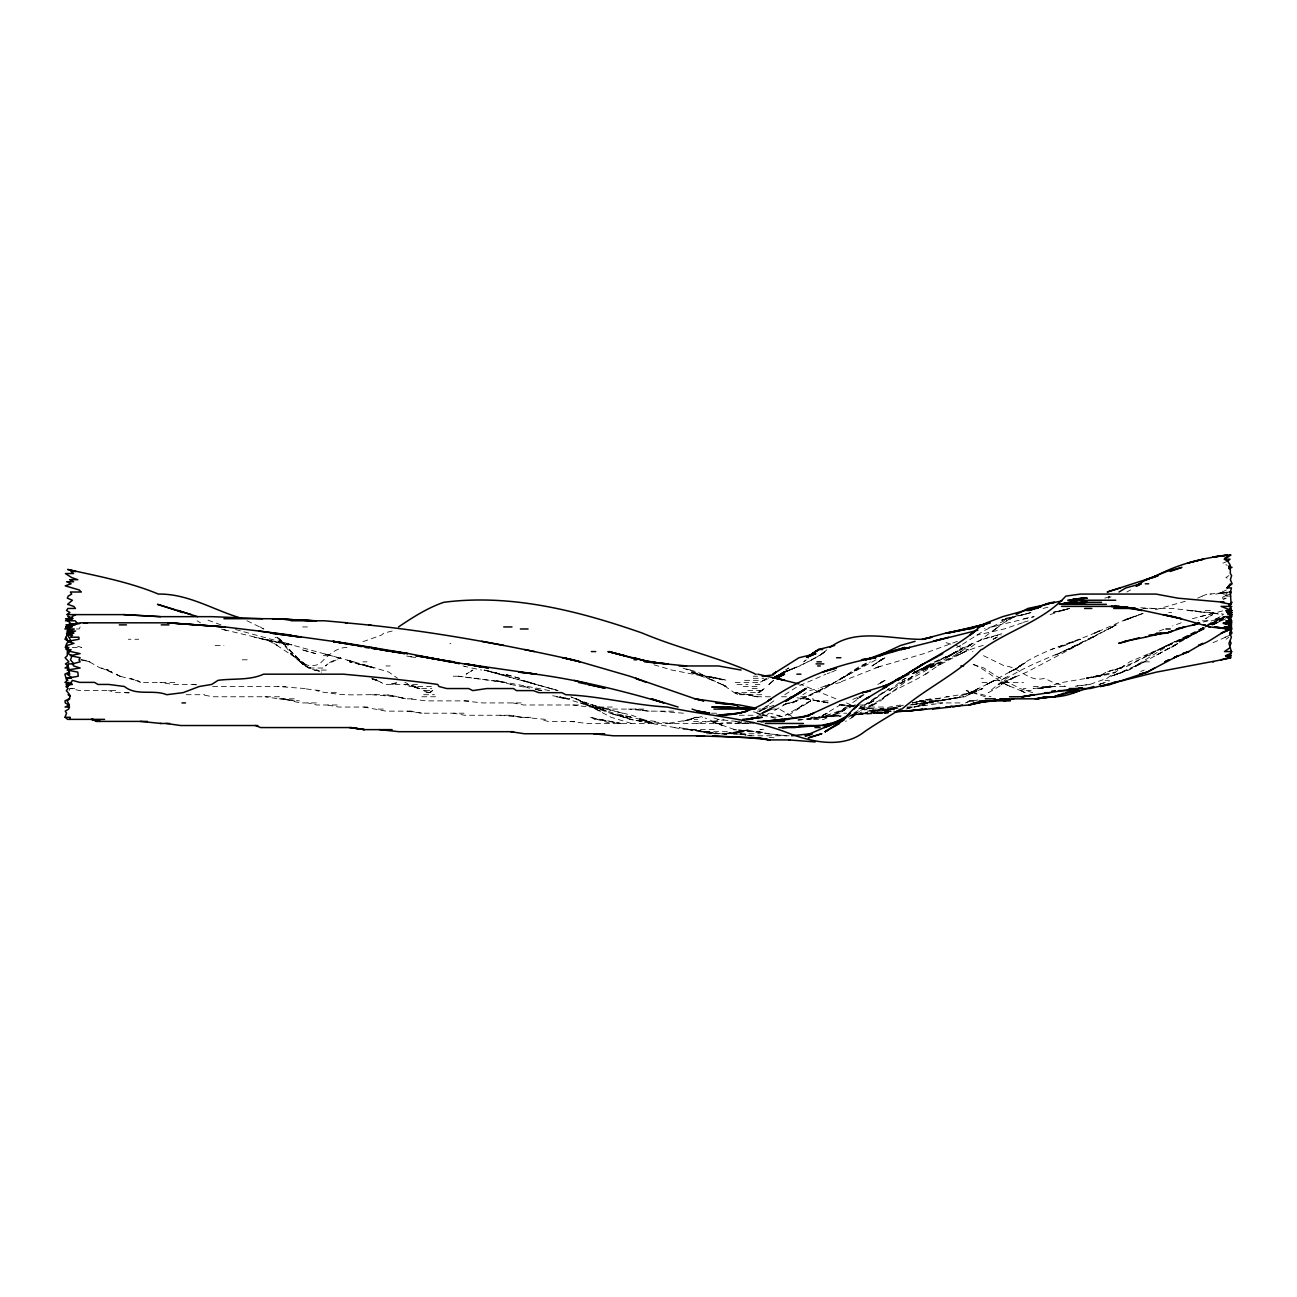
<?xml version="1.0" encoding="UTF-8"?>
<svg xmlns="http://www.w3.org/2000/svg" width="1297" height="1297" viewBox="0 0 1297 1297"><rect width="100%" height="100%" fill="white"/><g stroke="black" fill="none" stroke-linecap="round" stroke-linejoin="round"><path stroke-width="0.75" stroke-dasharray="5 3.75" d="M80.138 626.937L79.23 628.98L75.81 628.98M69.098 690.604L70.135 688.545M783.81 672.122C798.92 666.01 814.759 660.238 827.243 649.521M899.437 682.384L889.483 690.604L919.265 672.122L937.504 663.902L932.203 665.961C946.47 660.335 960.364 652.942 972.442 643.361C957.235 653.169 939.677 658.39 923.95 667.323L927.306 665.961L922.28 668.02M772.558 681.363L769.089 684.443L773.709 680.341M1204.362 628.98L1187.809 637.2L1129.671 661.843L1107.103 678.282L1089.804 684.443L1075.31 686.275M993.129 631.039L997.993 626.937L964.903 651.58L937.569 665.961L940.568 663.902L925.701 674.181L928.441 672.122C913.834 682.206 896.13 687.783 881.83 698.824M806.215 659.8L803.767 661.843L808.68 657.741M983.239 645.42C964.303 650.332 947.75 660.643 929.868 668.02L934.002 665.961L904.576 682.384L880.452 700.883L845.579 721.408M773.855 700.883L759.556 711.145L764.387 709.086L758.502 709.086M1226.135 639.259L1228.778 637.2M1121.24 668.02L1123.883 665.961L1115.258 670.063L1130.449 663.902L1204.605 626.937M887.488 694.706L878.555 700.883L851.61 715.247M882.609 692.663L858.646 709.086M884.781 696.765L882.009 698.824L887.91 694.706M877.842 684.443L885.04 680.341L878.442 684.443M995.593 628.98L1003.635 622.819L1014.659 616.659M875.118 663.902L871.941 665.961L883.679 658.422L872.151 665.961M883.679 658.422L878.085 661.843L885.154 657.741M819.672 655.682L825.476 651.58M864.029 694.706L840.618 711.145L823.757 719.365L806.637 719.365M884.878 657.741L878.101 661.843L883.776 658.422M878.101 661.843L881.02 659.8M757.821 692.663L760.788 690.604L756.102 692.663M1207.394 624.878L1223.087 614.616M919.427 670.063L913.25 674.181M1228.908 575.592L1225.892 577.635L1228.843 578.673M1207.345 626.111L1223.557 616.659M788.398 715.247L810.755 700.883L785.463 715.247L788.998 713.204M1220.137 616.659L1213.943 620.777M913.753 672.122C942.773 661.81 967.011 641.561 997.506 635.157L990.989 637.2L1003.716 633.098M758.502 692.663L764.322 688.545L759.377 692.663L736.048 692.663L737.393 694.706M876.026 659.8L819.282 690.604L791.17 702.925L821.26 690.604L868.714 661.843M953.538 653.639L945.999 657.741L956.554 651.58L950.215 655.682L940.763 659.119M827.178 713.204L818.131 717.306L807.853 719.365L819.672 717.306L842.385 703.606M766.657 678.282L759.766 682.384L768.473 678.282M845.239 676.223L848.854 674.181L838.202 680.341L870.271 661.843M1171.499 647.479L1178.243 643.361L1155.53 655.682L1203.389 628.98M785.382 670.063L788.706 668.02L786.339 669.382M853.799 713.204L873.335 700.883L859.927 707.043M823.644 715.247L827 713.204M759.831 711.145L763.203 709.086L759.312 708.94M993.259 639.259L1001.025 635.157M1183.885 639.259L1202.497 628.98L1179.638 641.318L1205.318 626.937L1168.646 645.42L1135.345 665.961L1111.74 676.223L1132.378 668.02L1110.897 676.223L1128.86 670.063L1178.195 643.361L1174.774 645.42M802.859 694.706L806.28 692.663M1205.189 627.618L1192.073 635.157M1012.698 616.659L983.434 631.039L961.807 644.739M1009.569 672.122L1020.35 665.961L1014.092 670.063C1038.913 650.235 1070.803 643.993 1099.256 631.039L1094.781 633.098L1127.515 618.718L1145.608 612.557M1195.494 633.098L1202.692 628.98M767.03 714.566L769.348 713.204M1220.088 618.718L1213.003 622.819L1224.044 616.659M845.433 676.223L838.251 680.341L848.968 674.181L838.235 680.341L860.284 665.961L869.168 661.843M993.048 639.259L995.415 637.881M786.533 703.606L773.304 711.145M994.248 638.578L996.631 637.2M1083.725 641.318L1054.348 655.682L1076.623 645.42C1046.436 659.654 1012.973 669.187 988.525 692.663L1016.589 676.223L998.82 684.443L1002.613 682.384L1026.77 672.122L1116.295 624.878L1067.982 649.521M1108.562 628.98L1115.939 624.878L1108.368 628.98L1112.129 626.937M1068.436 649.521L1080.352 643.361L1071.76 647.479L1075.959 645.42M1211.236 624.878L1223.103 618.718M999.679 680.341L994.815 680.341L986.741 684.443L1016.897 668.02M830.939 684.443L834.62 682.384M1223.655 618.718L1212.419 624.878L1221.223 620.777L1213.246 624.878M1212.419 624.878L1220.088 620.777M1126.834 592.016L1130.579 589.957M939.433 659.8L923.561 668.02L928.085 665.961L924.696 667.323M848.108 717.306L851.87 715.247L866.072 713.204L852.307 715.247M1189.608 635.157L1177.222 641.318L1203.519 628.98M994.491 680.341L986.547 684.443L994.994 680.341C975.198 690.069 955.532 701.272 932.575 700.883M1223.946 617.356L1209.566 624.878M1203.211 627.618L1200.649 628.98L1203.292 627.618M1149.564 653.639L1171.45 643.361L1128.001 665.961L1105.952 672.122L1099.921 676.223L1104.023 674.181L1086.302 678.282L1100.132 676.223L1084.843 678.282L1110.183 674.181L1115.128 672.122L1085.33 678.282L1098.867 676.223L1062.778 682.384L1040.486 688.545L1051.51 686.502L1038.313 688.545L1053.407 686.502L1033.109 688.545L1054.931 686.502M1208.674 624.878L1220.169 618.718L1212.549 622.819M968.421 692.663L972.458 692.663L964.773 696.765L911.791 704.984M972.474 692.663L968.551 694.706L982.607 688.545L964.66 694.706L972.377 692.663L913.915 702.423M1210.701 624.197L1213.457 622.819M1009.293 672.122L1013.249 670.063M956.602 647.479L960.574 645.42M905.922 678.282L901.966 680.341L905.954 678.282L903.117 679.644M1211.706 624.197L1222.504 618.718M1163.15 647.479L1171.742 643.361L1163.036 647.479L1167.17 645.42M1212.225 624.878L1216.197 622.819M924.891 667.323L934.002 663.902L914.482 672.122L922.945 668.02M853.183 714.566L860.268 711.145L851.789 715.247M994.75 680.341L986.142 684.443M953.149 653.639L957.591 651.58L944.297 657.741L956.7 651.58L940.503 661.843L918.487 670.063M1210.831 624.197L1213.684 622.819L1209.274 624.878M784.766 694.706L797.623 686.502L825.865 674.181M1225.487 616.659L1209.696 624.197M786.322 703.606L783.55 704.984L786.776 703.606M1226.362 589.957L1222.179 592.016L1227.075 593.248M1108.287 598.176L1111.075 596.815M1221.661 620.777L1225.86 618.718M815.602 657.741L799.876 665.961L784.231 672.122M785.188 672.122L794.413 668.02L786.241 671.441L789.662 670.063M858.873 696.765L863.267 694.706M928.393 665.961L932.835 663.902M1213.019 642.68L1225.6 637.2M857.366 697.446L849.454 700.883M802.065 698.824L811.922 694.706M831.62 672.122L836.241 670.063M1197.569 598.176L1202.27 596.117M1223.152 599.554L1226.313 598.176M965.406 702.925L968.632 701.564M1227.594 561.212L1222.731 563.255L1227.221 565.314M853.361 705.665L842.272 711.145L845.952 709.086C834.701 716.576 820.823 718.262 807.674 719.365M764.128 680.341L767.435 678.963M784.572 672.122L794.704 668.02L785.852 671.441L789.565 670.063M757.788 715.247L762.814 713.204M1202.189 596.117L1207.248 594.075L1211.22 594.075M854.999 704.984L849.924 707.043L852.81 706.006L841.607 704.984L852.745 706.217M1225.049 637.2L1230.14 635.157M967.011 702.244L970.496 700.883M1140.712 671.441L1144.213 670.063M956.035 655.682L961.304 653.639M786.031 671.441L794.98 668.02M912.569 673.483L931.603 665.961L923.432 670.063L913.412 673.143M767.629 707.724L763.998 709.086L766.916 708.065M1159.178 631.039L1164.593 628.98M784.766 704.303L788.398 702.925M392.164 631.039L383.863 633.098L381.431 635.157L364.052 641.318L361.101 641.318M1181.162 622.819L1172.715 625.9M769.153 707.043L774.698 704.984M1068.209 643.361L1073.738 641.318M1062.713 645.42L1050.992 649.521M886.321 711.145L891.898 709.086L884.976 711.145M1099.337 684.443L1104.931 682.384M957.397 641.318L923.869 653.639L874.908 668.02L881.182 665.961L839.451 682.384M897.816 707.919L881.166 711.145L904.268 704.984M1050.116 614.616L1065.631 609.477L1053.391 612.152M827.243 673.662L830.161 672.64M1139.771 614.616L1123.559 620.777L1142.673 613.578M912.245 673.662L916.671 672.122L913.169 673.143M870.384 713.204L884.051 709.086L902.08 706.152M855.696 704.984L821.52 717.306L838.284 715.247L821.763 717.306L840.861 716.025M891.363 709.086L897.346 707.043L872.832 713.204L849.389 715.247M1098.932 684.443L1101.931 683.422M888.607 712.831L884.586 713.204L890.666 711.145L881.166 713.204L891.234 711.145L876.74 713.204L888.721 711.972M905.971 709.086L936.774 700.883L926.755 702.925L963.59 696.765L909.813 704.984M1230.383 594.075L1224.109 596.117L1231.437 596.117M392.099 684.443L398.39 682.384L388.468 684.443M1100.505 683.924L1109.032 681.573M1116.96 674.181L1123.315 672.122M736.809 723.467L743.424 721.408L736.453 723.467L740.149 722.445M907.576 708.584L912.537 707.043M1022.393 622.819L1004.105 628.98L976.852 635.157M1226.946 595.096L1220.574 598.176L1225.454 598.176M784.653 704.466L797.007 700.883L784.588 704.466M1185.345 601.257L1152.611 610.498M1025.619 614.097L1030.839 612.557L1027.078 613.578M701.823 716.625L689.356 719.365L695.289 717.306L702.682 717.306M696.311 717.306L682.595 721.408L691.609 719.365L697.689 719.365M983.175 639.259L990.211 637.2M1023.382 622.317L1028.683 620.777M1192.348 618.718L1222.617 610.919M1200.147 616.659L1215.678 612.557M1023.544 618.718L1034.147 616.659L984.52 628.575M1069.279 608.455L1052.921 612.557L1065.81 609.477M1014.562 616.659L1001.219 620.258M1023.333 614.616L1029.186 613.076M1069.652 608.455L1061.854 610.498L1069.36 608.86M1002.468 619.95L1007.234 618.718L1002.354 619.95M1043.096 608.455L1049.516 606.801M1203.276 622.009L1208.107 620.777M1022.766 614.616L1017.886 615.848L1023.057 614.616M1023.884 614.616L999.112 620.777M1026.122 613.789L1031.131 612.557M809.701 690.604L818.31 688.545M920.87 700.883L912.213 702.925L920.87 700.883L933.354 700.883M991.929 626.937L1000.749 624.878M1019.296 615.427L1005.386 618.377M1224.449 617.485L1211.901 620.777L1198.331 620.777M691.609 719.365L667.485 723.467M940.357 700.883L950.474 698.824L909.537 704.984M973.009 700.883L978.441 699.845M914.028 707.043L942.789 702.925M840.553 682.384L824.26 686.502L829.221 684.443L818.131 688.545M915.714 706.687L925.053 704.984L913.85 707.043M729.806 733.745L743.165 731.686L728.428 733.745L749.828 729.627L723.823 733.745L743.327 731.686L722.786 733.745M930.906 698.824L919.605 700.883L933.013 698.824M696.992 723.467L709.41 721.408L718.116 721.408M1229.361 592.016L1215.775 594.075L1225.633 592.016L1216.424 594.075L1225.146 592.016L1226.557 592.016L1220.623 594.075L1226.67 594.075M892.352 709.086L897.962 708.324L892.417 709.086M852.048 715.247L867.563 713.204L853.021 714.842M745.678 722.948L741.722 723.467L745.337 723.013M911.629 704.757L926.074 702.925M786.598 735.788L734.767 729.627L711.21 721.408L724.05 719.819M884.586 713.204L888.429 712.75L854.658 713.204M888.429 709.086L870.936 711.145L882.057 709.086L865.326 713.204L881.166 709.086L872.249 711.145L878.766 709.086L900.475 704.984M743.959 723.467L747.98 723.013M1076.948 685.886L1089.804 684.443M907.122 707.449L910.818 707.043M808.209 718.538L819.672 717.306M1209.793 594.075L1227.4 592.226M806.523 718.749L820.417 717.306M912.31 702.925L932.462 700.883M744.624 723.467L748.288 723.094M742.354 723.467L746.229 723.094M717.987 723.467L739.89 721.408M734.815 723.467L738.674 723.126M873.238 713.204L888.996 711.826M841.25 716.041L810.69 717.306M880.631 713.204L850.8 715.247M798.158 719.948L804.075 719.511M797.931 720.046L801.838 719.77M1142.884 608.455L1172.245 608.455L1223.525 614.146M1187.744 610.498L1205.059 612.557L1191.878 610.498M1205.335 610.498L1212.338 610.498M1168.727 612.557L1171.661 612.557M1213.684 612.557L1209.274 612.557L1222.196 614.616M1223.217 616.659L1224.498 616.659M1215.451 618.718L1218.402 618.718M302.623 626.937L307.438 626.937M128.306 639.259L130.965 639.259M134.856 639.259L138.698 639.259M449.848 643.361L450.837 643.361M215.124 645.42L223.911 645.42M72.292 647.479L81.76 647.479L74.61 645.42M346.98 647.479C335.972 647.3 326.893 656.477 319.678 663.902C298.764 672.624 289.588 646.441 275.11 637.2M323.261 655.682L327.249 655.682M235.519 629.499L368.656 665.961L388.905 672.122L397.531 678.282M1145.429 655.682L1150.293 655.682M242.263 659.8L247.873 659.8M362.982 661.843L366.986 661.843M1145.089 661.843L1149.385 661.843M385.922 665.961L390.202 665.961M322.921 668.02L309.659 668.02L302.639 663.902L290.787 653.639L295.716 657.741L273.797 643.361L277.477 645.42L265.739 639.259L289.977 645.42L220.912 628.98L228.872 631.039M302.525 663.902L300.401 661.843L308.297 668.02L314.393 670.063L326.212 670.063M690.28 670.063L697.705 672.122L705.325 676.223L682.757 668.02L690.377 670.063M81.338 659.8C91.617 660.205 98.086 669.738 108.397 670.063L101.506 668.02L119.875 676.223L124.463 676.223M453.253 676.223L457.825 676.223M549.539 690.604L505.879 682.384L458.554 676.223L461.408 676.223M753.2 676.223L757.578 676.223M474.362 678.282L476.874 678.282M753.265 678.282L763.965 678.282M981.164 678.282L983.272 678.282M372.936 679.304L376.762 680.341L371.785 678.282L378.027 680.341L372.677 679.109M744.608 680.341L760.074 680.341M1105.109 680.341L1109.47 680.341M119.827 676.223L116.438 674.181L119.875 676.223L135.78 680.341L130.575 678.282L140.562 682.384L176.862 682.384M381.318 682.384L376.454 680.341M735.172 682.384L760.545 682.384M982.024 682.384L989.611 682.384M1004.413 682.384L1023.511 682.384M196.025 684.443L173.312 684.443L159.936 682.384M417.504 684.443L385.014 684.443L380.913 682.384M511.131 684.443L495.211 680.341L504.792 682.384L458.554 676.223M737.004 684.443L748.012 684.443M755.178 684.443L759.929 684.443M212.595 686.502L285.972 686.502M431.479 686.502L408.555 686.502L404.567 684.443M743.262 686.502L759.215 686.502M1033.304 686.502L1066.474 686.502M69.633 688.545L75.291 688.545M305.249 688.545L277.769 686.502M416.061 686.502L406.123 684.443L419.888 688.545L431.755 688.545M752.195 688.545L760.237 688.545M1023.349 688.545L1025.959 688.545M115.676 690.604L79.555 690.604L71.124 688.545M319.905 690.604L302.963 688.545M424.816 690.604L430.28 690.604L429.307 692.663L432.582 690.604L429.08 692.663L423.633 690.604L429.55 692.663M747.753 690.604L759.88 690.604M1032.671 692.663L1020.009 688.545L996.647 676.223L983.872 668.02L971.599 663.902C986.109 668.782 996.647 681.233 1010.541 686.502L1005.678 684.443L1020.512 690.604L1032.834 690.604M129.23 692.663L116.989 692.663L108.543 690.604M336.409 692.663L325.417 692.663L316.273 690.604M425.935 692.663L432.566 692.663M1020.512 690.604L1024.938 692.663L1028.634 692.663M186.168 694.706L204.65 694.706M371.558 694.706L397.255 696.765L405.848 698.824C380.702 690.555 353.984 698.175 328.4 692.663M423.649 694.706L434.511 694.706M761.744 694.706L737.215 694.706L722.429 684.443L725.898 686.502L717.128 682.384L726.628 686.502L708.47 678.282L716.755 682.384M279.455 696.765L212.886 696.765L201.975 694.706M421.849 696.765L435.711 696.765M770.369 696.765L754.919 696.765L749.731 694.706L756.102 696.765L748.272 694.706L757.902 696.765L747.721 694.706M781.524 696.765L790.943 696.765M800.687 696.765L804.578 696.765M946.145 696.765L948.934 696.765M985.331 696.765L966.152 690.604L991.054 696.765M294.338 698.824L278.936 698.824L264.993 696.765M412.268 698.824L405.086 698.824L397.158 696.765M803.654 698.824L813.235 698.824M935.007 698.824L940.568 698.824M279.114 698.824L299.461 700.883M468.784 700.883L426.389 700.883L409.43 698.824M797.071 697.802L817.629 700.883L829.01 700.883M316.338 702.925L300.32 702.925L282.389 698.824L294.5 700.883M521.151 702.925L482.468 702.925L464.326 700.883M928.733 702.925L963.331 702.925M337.171 704.984L316.695 704.984L307.892 702.925M578.592 704.984L523.469 704.984L512.947 702.925M859.457 704.984L867.985 704.984M367.683 707.043L338.76 707.043L327.233 704.984M612.249 707.043L589.081 707.043L572.69 704.984M869.639 707.043L883.63 707.043M906.96 707.043L912.391 707.043M378.286 709.086L383.75 709.086M643.912 709.086L611.26 709.086L596.977 707.043M771.423 709.086L779.335 709.086L792.337 716.625M872.297 709.086L898.853 709.086M411.911 711.145L386.003 711.145L363.987 707.043M673.678 711.145L647.819 711.145L635.417 709.086L649.246 711.145L628.429 709.086M757.318 711.145L760.35 711.145M867.174 711.145L894.865 711.145M406.934 711.145L422.076 713.204L464.002 713.204M683.47 713.204L656.898 711.145M711.518 713.204L716.852 713.204M753.444 711.826L758.453 713.204M834.992 713.204L846.795 713.204M500.01 715.247L522.172 717.306L509.834 715.247L464.472 715.247L453.61 713.204M631.396 723.467L611.195 717.306L579.84 700.883L592.761 707.043L616.124 715.247L627.699 717.306M739.258 715.247L754.886 715.247M759.62 715.247L766.365 715.247M825.249 715.247L842.142 715.247M530.895 717.306L521.945 717.306L509.834 715.247M776.157 717.306L762.879 715.539M523.242 717.306L545.486 719.365M594.075 719.365L596.198 719.365M718.343 719.365L713.934 717.987M574.766 721.408L547.901 721.408L540.833 719.365M640.977 721.408L630.002 719.365L643.588 721.408L629.661 719.365L617.842 715.247L631.509 719.365L610.871 713.204L616.075 715.247M645.306 721.408L673.338 723.467M693.522 721.408L705.714 721.408M736.664 721.408L717.16 719.365M749.293 723.467L586.86 723.467L570.631 721.408M674.959 727.568L640.134 721.408M714.144 729.627L685.821 729.627L674.245 727.568M727.39 731.686L700.04 731.686L679.255 727.568L704.222 731.686M739.29 731.686L758.729 731.686L768.408 733.745L758.08 731.686L733.453 729.627L758.729 731.686M706.557 733.745L712.118 733.745M713.885 733.745L760.415 733.745M767.532 733.745L786.63 735.788M789.111 735.788L750.687 735.788L738.836 733.745L742.354 734.329M1140.679 607.79L1154.476 608.455M769.121 737.458L775.168 737.847M124.934 692.663L128.922 692.955M192.507 684.443L196.512 684.848M687.864 729.627L707.319 731.686L689.064 729.627M839.71 704.984L856.539 707.043M655.569 721.408L638.951 719.365L648.16 721.408L639.745 719.365L646.927 721.408M726.239 734.507L714.987 732.967M700.331 731.686L711.486 733.227M713.123 732.708L705.698 731.686L726.66 734.507M736.631 733.745L745.71 735.026M747.526 735.286L751.158 735.788L744.121 734.621M860.187 707.043L874.243 709.086L862.262 707.043M621.198 723.467L589.405 717.306L620.679 723.467L596.977 719.365L611.163 723.467M737.166 734.329L733.275 733.745L737.134 734.329M748.482 694.706L735.075 692.663L744.316 694.706M873.935 711.145L859.522 708.275L875.264 711.145M409.657 711.145L422.06 713.204M853.069 706.443L844.363 704.984L852.664 706.687M711.761 733.145L703.136 731.686L711.988 733.389M510.613 684.443L529.695 688.14M537.947 689.923L541.838 690.604L535.061 688.966M372.223 679.304L378.027 680.341M406.739 656.039L412.511 657.06M410.727 656.72L416.369 657.741M828.118 702.925L816.964 700.883L828.994 702.925L806.799 698.824L817.629 700.883M756.735 713.204L760.415 713.885M762.263 714.225L778.281 719.365M782.269 716.625L775.33 715.247L782.042 716.625M282.973 643.361L254.163 637.2L272.597 641.318L262.918 639.259M781.442 716.479L770.515 713.204M471.832 668.02L481.641 670.063M80.625 659.8L89.963 661.843L83.057 660.205M521.88 680.341L558.067 690.604L484.121 670.063L558.261 690.604M500.285 674.181L484.656 670.063L509.364 676.223M462.948 665.961L468.298 667.193L464.731 666.366M605.764 709.086L631.898 715.247L653.169 723.467M950.863 644.187L944.021 641.999M314.393 670.063L319.532 671.295M287.156 643.361L278.709 641.318L293.511 645.42L278.952 641.318M712.539 732.918L707.546 731.686L715.847 733.745M387.641 694.706L395.958 696.765M530.133 682.384L522.01 680.341L529.873 682.384M622.511 713.204L592.064 704.984L570.777 696.765M859.068 708.065L862.959 709.086M492.536 672.122L500.188 674.181M338.793 657.741L323.439 653.639L330.978 655.682M527.863 687.523L524.069 686.502L527.133 687.523M529.014 682.384L536.455 684.443M492.811 672.122L507.532 676.223M535.207 689.064L540.719 690.604M592.064 704.984L606.234 709.086L579.419 700.883M419.888 688.545L412.722 686.502L418.947 688.545L404.826 682.384M712.637 680.341L690.49 672.122L698.856 674.181L690.166 672.122L714.096 678.282L671.911 670.063L650.818 663.902M640.734 719.365L620.566 715.247L632.612 717.306L613.611 713.204L595.599 707.043L606.396 711.145L582.434 702.925L597.042 709.086L580.472 702.925L586.601 704.984L559.769 696.765L565.557 698.824L556.008 696.765L569.869 698.824L552.684 695.743M653.737 723.467L640.507 719.365L652.132 723.467M319.646 671.1L316.338 670.063L321.543 672.122M711.21 721.408L722.542 725.526L711.745 721.408M956.067 645.42L972.977 651.58M220.944 624.878L205.85 619.399M983.499 655.682L1004.527 665.961C1019.069 666.366 1028.829 683 1044.507 678.282L1052.905 682.384L1065.858 686.502M722.721 725.526L705.065 717.987M310.307 668.02L304.844 665.961L298.067 659.8L300.061 661.843L305.054 665.961L310.307 668.02L299.445 659.8L277.039 637.2L282.065 641.318M697.737 674.181L708.097 678.282M835.933 698.824L800.816 684.443M246.997 620.777L263.891 628.98M846.455 702.925L856.004 707.043M1020.95 690.604L1024.938 692.663M197.128 620.777L200.5 622.819M280.087 639.259L276.845 637.2L281.854 641.318L276.942 637.2M137.531 680.341L140.611 682.384M260.324 626.937L263.372 628.98M886.467 690.604L869.152 702.925L889.288 688.545L886.402 690.604M771.229 682.384L768.862 684.443L773.628 680.341L771.229 682.384M824.957 651.58L819.266 655.682L824.957 651.58M764.209 688.545L761.679 690.604L764.209 688.545M1019.912 665.961L1017.367 668.02L1019.977 665.961M845.79 707.043L843.147 709.086L845.871 707.043M328.028 663.902L325.304 665.961L330.767 661.843L340.722 657.741L328.19 663.902M872.087 700.883L869.266 702.925L872.087 700.883M972.653 643.361L969.686 645.42L972.653 643.361M768.845 704.984L765.911 707.043L768.845 704.984M799.909 707.043L796.877 709.086L802.989 704.984L799.909 707.043M912.991 676.223L906.7 680.341L912.991 676.223M1020.204 665.961L1017.172 668.02L1026.576 661.843L1020.204 665.961M1123.883 665.961L1120.446 668.02L1123.964 665.961M469.303 672.122L466.19 674.181L472.951 670.063L469.303 672.122M963.055 647.479L959.731 649.521L963.055 647.479M1008.174 676.223L1000.895 680.341L1008.174 676.223M905.079 680.341L898.578 684.443L905.079 680.341M1183.675 639.259L1180.043 641.318L1183.788 639.259M796.747 700.883L792.743 702.925L796.812 700.883M1208.836 616.659L1205.594 618.718L1212.646 614.616L1208.836 616.659M1103.017 674.181L1099.726 676.223L1103.066 674.181M892.239 688.545L888.899 690.604L892.32 688.545M875.815 702.925L868.763 707.043L875.815 702.925M1138.847 663.902L1135.199 665.961L1139.009 663.902M956.651 651.58L953.23 653.639L956.7 651.58M1004.672 682.384L1001.235 684.443L1004.705 682.384M964.806 651.58L961.207 653.639L964.903 651.58M1096.597 635.157L1089.204 639.259L1096.63 635.157M860.884 696.765L857.236 698.824L860.884 696.765M854.95 715.247L851.221 717.306L855.096 715.247M823.028 688.545L814.678 692.663L823.076 688.545M810.593 700.883L806.831 702.925L810.593 700.883M974.177 690.604L970.334 692.663L978.246 688.545L974.16 690.604M1127.385 618.718L1123.559 620.777L1134.129 616.659L1127.385 618.718M840.278 711.145L836.403 713.204L840.278 711.145M1063.816 645.42L1059.536 647.479L1080.563 639.259L1063.816 645.42M815.521 657.741L811.533 659.8L815.521 657.741M1015.891 676.223L1011.903 678.282L1015.891 676.223M1144.343 661.843L1136.237 665.961L1144.44 661.843M1010.412 618.718L1006.407 620.777L1010.493 618.718M930.97 665.961L926.966 668.02L930.97 665.961M884.911 680.341L880.874 682.384L885.04 680.341M873.821 700.883L869.703 702.925L873.821 700.883M976.852 690.604L968.551 694.706L976.852 690.604M972.701 692.663L968.519 694.706L972.815 692.663M1092.106 637.2L1087.907 639.259L1092.106 637.2M1175.487 641.318L1171.013 643.361L1175.487 641.318M1099.143 631.039L1094.636 633.098L1099.256 631.039M961.385 651.58L956.813 653.639L961.417 651.58M950.085 655.682L945.497 657.741L950.15 655.682M1002.662 682.384L998.058 684.443L1002.727 682.384M1217.38 620.777L1212.695 622.819L1217.38 620.777M1188.328 637.2L1183.513 639.259L1188.344 637.2M928.085 665.961L923.253 668.02L928.23 665.961M982.802 688.545L977.695 690.604L982.802 688.545M1112.307 670.063L1106.86 672.122L1112.404 670.063M1119.619 668.02L1114.091 670.063L1119.781 668.02M890.666 711.145L884.262 713.204L890.699 711.145M1109.567 596.636L1104.736 598.176L1109.6 596.636M1065.615 609.477L1061.951 610.498L1065.583 609.477M927.712 702.925L919.022 704.984L927.858 702.925M763.609 729.222L759.896 729.627L763.674 729.222M843.601 704.984L839.726 704.466L843.601 704.984M717.971 678.282L706.606 676.223L726.904 680.341L708.097 676.223L724.066 680.341L717.971 678.282M368.445 665.961L349.428 661.843L373.958 668.02L368.445 665.961M367.229 665.961L358.539 663.902L373.958 668.02L367.229 665.961M519.465 678.282L504.63 674.181L519.465 678.282M600.624 709.086L592.356 707.043L596.717 709.086L592.761 707.043L600.624 709.086M315.69 653.639L301.244 649.521L315.69 653.639M353.497 661.843L346.315 659.8L353.416 661.843M576.176 698.824L571.523 697.283L580.505 700.883L576.176 698.824M418.947 688.545L413.224 686.502L418.85 688.545M271.17 641.318L265.626 639.259L271.17 641.318M111.866 672.122L107.44 670.063L111.866 672.122M600.349 711.145L596.101 709.086L600.187 711.145M583.909 702.925L580.002 700.883L583.796 702.925M293.446 655.682L290.366 653.639L293.381 655.682M303.174 663.902L298.732 659.8L303.174 663.902M304.13 663.902L301.763 661.843L304.13 663.902M285.599 645.42L283.362 643.361L285.551 645.42M297.499 657.741L295.392 655.682L299.396 659.8L297.499 657.741M291.306 651.58L289.312 649.521L293.138 653.639L291.306 651.58"/><path stroke-width="1.5" d="M1230.61 626.937L1230.513 628.98L1231.55 628.98L1229.767 633.098L1231.388 637.2L1228.956 643.361L1231.372 651.58L1230.334 655.682M66.26 647.479L66.066 649.521L69.114 650.899M68.449 707.043L68.709 704.984L65.288 702.925L65.012 700.883L69.098 698.824M1230.675 612.557L1230.983 610.498L1227.286 612.557L1225.827 610.498L1231.923 610.498L1228.713 612.557L1232.02 612.557L1228.859 614.616L1232.134 614.616L1230.091 616.659M1230.334 635.157L1231.42 622.819M68.984 618.718L69.422 616.659M1230.918 614.616L1231.388 612.557M69.746 719.365L70.265 717.306L64.931 717.306L66.617 713.204L65.223 711.145L68.628 709.086L69.535 707.043L65.093 707.043L69.373 704.984L67.12 700.883L69.698 698.824L69.633 694.706L66.342 690.604L68.06 688.545L65.92 686.502L70.492 684.443L72.275 680.341L79.636 682.384L94.503 682.384L97.94 684.443L108.786 684.443L124.431 686.502C136.363 696.359 153.63 689.193 166.665 694.706L183.072 692.663L199.268 686.502L211.654 684.443L218.074 680.341C233.314 678.25 249.332 680.633 263.583 674.181L343.413 674.181C375.011 677.131 406.318 680.05 437.689 684.443L438.97 686.502L446.817 688.545L468.671 688.545L472.805 690.604L486.748 688.545L513.499 688.545L516.465 690.604L533.278 690.604L538.92 692.663L561.877 692.663L565.768 694.706C599.846 696.035 632.952 705.098 667.209 707.043C706.443 715.749 746.877 717.841 784.75 731.686C809.49 741.641 841.785 749.747 864.548 731.686C876.334 723.548 888.477 716.593 900.637 709.086L901.885 709.086C926.885 687.686 957.916 673.727 981.181 649.521L982.088 649.521C1009.066 629.92 1043.096 621.247 1065.81 596.117L1080.369 594.075L1155.951 594.075L1178 598.176L1224.271 602.294L1220.688 602.294L1231.064 604.337L1228.859 604.337L1230.075 606.396M72.745 618.718L65.58 618.718L72.194 624.878L69.033 626.937L67.995 633.098L64.98 639.259L69.13 641.318L66.747 643.361L65.255 647.479L68.838 647.479M1227.919 614.616L1228.47 612.557L1231.761 610.498M1230.334 620.777L1230.934 618.718L1228.778 618.718M1231.064 628.98L1221.304 633.098L1231.064 628.98L1231.68 626.937L1224.222 626.937L1228.356 628.98L1214.316 626.937M1231.631 614.616L1229.896 618.718L1231.129 620.777M1232.085 602.294L1229.345 606.396L1230.983 602.294L1230.334 592.016L1231.469 587.914L1226.962 587.914L1232.134 583.796L1230.383 579.694L1231.631 575.592L1230.334 573.533L1230.334 569.432L1228.745 567.373L1230.334 565.314L1227.821 561.212L1224.157 559.153L1230.885 555.051C1203.94 557.24 1176.606 564.341 1152.887 577.635L1158.205 575.592L1107.168 592.016L1120.43 587.914M1230.334 594.075L1231.258 592.016L1229.361 592.016M1231.437 633.098L1230.14 635.157M1226.232 622.819L1231.599 616.659L1227.205 612.557M1230.594 616.659L1229.572 618.718L1231.664 620.777L1226.054 620.777M1229.88 645.42L1231.096 643.361L1230.318 641.318M1228.697 612.557L1230.983 610.498L1231.745 612.557L1230.334 614.616L1230.74 616.659M1231.291 620.777L1229.815 622.819L1230.431 624.878L1227.059 626.937M1227.124 587.914L1230.334 583.796M1230.091 614.616L1231.745 612.557M847.2 715.944L849.989 713.204L841.753 721.408L849.924 713.204L847.962 715.247M1229.799 624.878L1231.745 622.819L1231.469 620.777M854.058 709.086L858.014 704.984L856.004 707.043M841.753 721.408L843.763 719.365M845.92 717.306L841.672 721.408L848.222 715.247M69.454 649.521L67.314 651.58L67.282 655.682L65.109 657.741L68.887 661.843L65.434 663.902L68.157 665.961L65.077 668.02L68.838 668.02L69.049 672.122L64.899 674.181L66.633 680.341M839.613 723.467L825.087 731.686L843.974 719.365L835.171 725.526C848.238 717.776 855.42 702.796 869.59 696.765L866.088 698.824L926.042 662.54M846.033 717.306L841.25 721.408L844.217 719.365M1229.491 626.937L1231.696 624.878L1228.762 624.878L1229.734 626.937M71.059 649.521L68.076 653.639L72.146 655.682L70.46 659.8L73.897 663.902L68.449 663.902L67.882 668.02L69.795 674.181L67.152 674.181L71.611 677.601M898.14 680.341L900.507 678.282L897.265 680.341C922.507 662.702 951.009 650.3 975.182 631.039L969.945 635.157L982.169 624.878L986.595 622.819L1002.646 616.659L1040.081 606.396L1028.975 610.498M1227.594 561.212L1230.059 559.153L1225.179 559.153M68.644 682.384L66.098 684.443L68.368 686.502M830.064 647.479C856.555 626.775 894.395 640.475 925.491 639.259M803.167 690.604L805.907 688.545L785.706 700.883L796.261 694.706L762.069 713.204L771.164 709.086M786.404 700.883L800.411 692.663M834.733 645.42L818.52 649.521L812.635 653.639L818.974 649.521L822.638 649.521M818.52 649.521L809.198 655.682M896.34 680.341L908.84 674.181M916.687 668.02L923.221 663.902L910.186 672.122L913.25 670.063M772.915 674.181L798.968 657.741L815.91 653.639L807.399 657.06M757.821 674.181L784.88 680.341L776.076 678.282L784.604 674.181L775.93 678.282L799.001 683.924M818.974 649.521L812.441 653.639M66.698 614.616L69.957 612.557L66.552 610.498L67.898 608.455L75.453 608.455L73.767 606.396L67.606 604.337L72.405 600.235L67.331 598.176L68.174 596.117L71.675 594.075L70.362 592.016L81.322 592.016L79.182 589.957L65.239 585.855L71.092 583.796L66.617 581.753L73.589 581.753L69.6 579.694L77.804 579.694L71.805 577.635L65.417 573.533L73.54 573.533L70.897 571.474L75.891 571.474L67.655 569.432C97.988 576.144 129.424 582.013 158.364 594.075C188.308 593.604 213.405 610.076 241.242 618.199M1016.102 614.616L1027.889 608.455L1047.246 604.337M775.995 678.282L779.367 676.223M1230.334 647.479L1224.449 651.58L1231.891 651.58L1230.334 653.639L1225.503 655.682L1231.242 655.682L1227.789 657.741L1230.885 657.741L1221.077 659.8L1230.626 657.741M1229.669 615.978L1232.004 614.616M1118.987 592.016L1125.861 587.914L1140.955 583.796L1135.783 585.855L1146.191 579.694L1166.684 571.474L1181.94 567.373L1170.251 571.474M1231.55 628.98C1219.358 632.288 1210.782 642.274 1198.558 645.42L1202.87 643.361L1188.782 651.58L1173.882 657.741L1178.114 655.682L1147.245 672.122L1110.281 684.443L1100.229 686.502M1154.638 668.02L1147.245 672.122L1139.836 674.181L1147.245 672.122M1036.806 608.455L1040.437 606.396L1035.914 608.455L1041.361 606.396L1026.705 610.498C1036.903 610.303 1044.28 602.392 1054.526 602.294L1045.463 604.337L1061.903 600.916M1228.924 609.817L1231.307 608.455M939.174 655.682L942.757 653.639M807.204 657.06L809.831 655.682L806.523 657.336M878.718 655.682L900.702 645.42L915.131 641.318M847.249 715.944L829.059 725.526L834.538 723.467M1169.002 659.8L1164.69 661.843L1169.164 659.8M75.745 614.616L71.984 616.659L72.308 618.718L65.515 620.777L75.064 620.777L77.009 622.819L73.718 624.197M937.926 656.379L927.468 661.843M776.935 676.223L784.685 672.122L773.207 678.282L775.655 676.921M1062.032 604.337L1081.066 598.176L1069.02 600.235L1084.551 598.176L1073.349 599.409M1230.999 616.659L1228.47 618.037L1231.048 616.659M1137.388 585.855L1141.214 583.796M398.519 626.937C412.916 617.259 427.443 607.936 443.769 602.294C511.44 593.572 578.819 610.936 642.372 633.098C679.142 648.63 718.019 657.044 754.335 673.483M903.069 676.223L888.121 684.443L893.244 682.384L882.868 686.502L889.126 684.443L862.197 692.663L869.995 691.009M880.614 655.682L884.554 653.639M885.867 652.942L888.494 651.58L884.408 653.639L888.64 651.58L879.804 655.682M809.296 735.286L805.291 735.788L843.293 719.365M892.385 651.58L905.03 647.479L882.463 653.639L867.353 659.281M1228.924 568.735L1231.988 567.373L1228.81 565.995M1197.861 623.517L1192.721 624.878M841.64 720.046L823.887 725.526L830.939 723.467L820.223 725.526L782.091 727.568L818.423 725.898M1093.809 686.502L1073.413 692.663L1079.363 690.604C1069.863 694.965 1059.519 697.462 1048.997 696.765M1197.78 623.517L1194.245 624.878L1198.606 623.338M1065.437 692.663L1076.234 690.604L1054.185 696.765L1064.01 693.165M824.535 727.568L829.983 725.526M1224.806 558.132L1227.692 557.094M1193.629 624.878L1176.298 628.98L1184.761 626.937L1166.668 633.098L1149.012 635.157M1166.749 633.098L1172.569 631.039L1166.668 633.098L1156.567 633.098M836.014 722.948L840.44 721.408M808.744 734.767L811.76 733.745M1054.185 696.765L1060.281 694.706L1054.591 696.765L1035.071 698.824L1051.267 696.765L1037.097 698.824L1045.479 696.765L1037.357 698.824L1011.644 698.824M750.006 719.365L757.626 717.306L748.174 719.365M1139.398 637.719L1118.679 643.361L1126.493 641.318M996.923 699.845L993.453 700.883L1005.24 698.824L991.605 700.883L1009.601 698.824M983.758 625.397L978.214 626.937L983.953 625.397M922.702 639.259L945.918 633.098L973.869 627.959M974.582 626.937L990.195 622.819L947.912 633.098L967.627 628.98L974.971 626.937L945.918 633.098M716.463 715.247L739.355 713.204L747.056 711.145L738.885 713.204L719.624 715.247C738.139 715.117 756.2 709.508 771.261 698.824L768.019 700.883C800.119 678.444 837.359 664.048 875.832 657.741L861.354 659.8L873.076 657.741L865.618 659.8L901.139 649.521L977.873 630.212M940.892 639.259L933.094 641.318L948.772 637.2M1123.559 680.341L1156.438 672.122L1221.596 659.8M984.245 625.284L977.727 626.937L984.455 625.284M67.282 633.098L75.566 631.039L67.574 631.039L74.318 628.98L64.85 628.98L72.356 626.937L65.888 626.937L67.136 624.878L72.843 623.646M1161.285 633.503L1145.154 637.2M894.638 712.264C909.554 710.108 924.761 710.124 939.466 707.449M1226.994 555.862L1230.496 555.051M923.107 639.259L931.943 637.2L922.054 639.259M769.996 721.408L785.658 719.365L768.845 721.408L809.117 715.668M809.101 715.668L801.968 717.306L813.689 713.204L808.793 715.247L840.099 700.883L861.824 692.663L870.255 690.944M1013.087 698.824L1003.813 700.883L1013.962 698.824M1100.731 686.502L1115.42 682.384L1090.096 688.545L1069.117 688.545M1145.559 637.2L1124.418 641.318M948.22 707.043L952.063 706.217M945.578 707.043L968.956 704.984L986.498 701.174M952.776 707.043L962.536 704.984M805.291 735.788L811.971 734.426M1113.75 682.384L1123.98 680.341M1225.762 656.72L1231.048 655.682M749.958 719.024L758.875 717.306L747.429 719.073M1023.495 696.765L1034.26 694.706L1031.877 694.706M69.925 624.878L80.738 622.819L168.886 622.819L224.803 626.937L259.011 631.039M1034.26 694.706L1021.728 696.765L1076.753 688.545M1151.558 635.157L1161.091 633.439M810.512 733.745L791.624 735.788M987.601 700.883L968.94 704.984L976.868 702.423M1051.737 691.188L1055.369 690.604M986.401 701.174L975.344 702.925L991.346 700.883M922.394 709.086L908.954 711.145L896.584 711.145M1082.006 687.961L1068.809 690.604L1058.482 690.604M1081.876 687.961L1077.872 688.545L1081.633 688.042M980.435 701.904L985.817 701.126M968.227 628.98L973.788 628.218M785.593 719.365L802.081 717.306M747.38 719.138L762.231 717.306L742.792 719.365M762.15 676.223L773.661 674.862M932.608 709.086L950.409 707.043M1075.91 602.294L1059.892 604.11L1077.369 602.294L1060.411 603.964M906.7 711.145L926.301 709.086M762.798 721.408L782.529 719.365L761.128 721.78M750.12 722.915L753.784 722.542M1073.397 599.49L1086.562 598.176L1072.619 599.376M973.285 702.925L994.005 700.883M79.701 623.565L66.05 624.878L75.291 624.878L65.888 626.937L68.741 628.98M83.608 623.192L87.515 622.819M766.349 721.408L788.446 719.365M1060.541 604.062L1085.881 602.294L1060.233 603.851M1060.103 603.883L1087.275 602.294L1063.491 603.591M822.476 725.704L826.513 725.526M1145.283 583.796L1148.672 583.796M1081.795 598.176L1087.437 598.176M1067.642 600.235L1115.712 600.235M1071.776 602.294L1101.591 602.294M1059.39 604.337L1106.357 604.337M1061.513 606.396L1116.474 606.396L1134.762 608.455L1114.269 606.396L1134.859 608.131M1084.6 608.455L1091.847 608.455M1113.718 608.455L1135.799 608.455M160.52 616.659L123.685 614.616L68.141 614.616L67.833 616.659L72.859 618.199M1231.728 616.659L1225.633 616.659L1229.151 618.718M223.911 618.718L273.44 618.718L313.371 620.777L272.159 618.718L316.598 620.777M291.047 620.777L324.574 620.777L347.142 622.819M345.294 622.819C421.801 629.337 497.626 643.117 572.544 659.8L562.947 657.741L580.181 661.843L562.947 657.741M1197.423 622.819L1199.595 622.819M1223.444 622.819L1230.804 622.819L1226.07 621.279M119.324 624.878L126.425 624.878M161.25 624.878L168.983 624.878M368.899 624.878L370.861 624.878M503.706 626.937L511.991 626.937M1228.356 628.98L1209.874 626.937L1173.655 616.659L1163.052 614.616L1181.405 618.718L1133.627 608.455L1142.073 610.498L1118.16 606.396L1133.854 608.455L1116.474 606.396M520.356 628.98L528.074 628.98M1165.922 628.98L1170.267 628.98M1232.053 633.098L1230.334 628.98M591.367 651.58L595.728 651.58M836.614 657.741L840.845 657.741M573.225 659.8L629.807 676.223L695.111 698.824L703.914 700.883L694.965 698.824L737.393 704.984L715.782 702.925L739.517 704.984L756.524 708.275M634.103 659.8L636.811 659.8M644.625 661.843L686.551 665.961M816.964 661.843L821.309 661.843M1212.646 661.843L1213.652 661.843M666.934 663.902L668.328 663.902M816.04 663.902L823.822 663.902M679.028 665.961L718.522 665.961L741.073 670.063M817.613 665.961L820.353 665.961M960.899 665.961L963.59 665.961M755.081 674.181L756.232 674.181M796.861 674.181L800.93 674.181M71.384 678.282L66.569 678.282L67.574 680.341M640.507 680.341L635.708 678.282L646.198 682.384M1108.627 684.443L1110.151 684.443M1044.734 692.663L1049.857 692.663M1009.52 696.765L1023.025 696.765M985.234 698.824L995.366 698.824M999.792 698.824L1009.001 698.824M969.329 700.883L973.544 700.883M979.332 700.883L1010.314 700.883M181.985 702.925L185.503 702.925M713.901 709.086L747.558 709.086M749.698 709.086L754.514 709.086M705.244 713.204L708.729 713.204M104.587 719.365L67.574 719.365L65.255 717.306M147.436 721.408L96.156 721.408L92.784 719.365L98.167 721.408L91.86 719.365L100.226 721.408L91.293 719.365M757.545 721.408L784.312 721.408M159.985 723.467L169.534 723.467M765.457 723.467L803.443 723.467M257.827 725.526L180.623 725.526L166.292 723.467M799.017 725.526L820.709 725.526M824.795 725.526L827.178 725.526M349.315 727.568L364.489 729.627L351.017 727.568L260.6 727.568L255.525 725.526M778.849 727.568L795.499 727.568M814.921 727.568L820.109 727.568M392.116 729.627L364.457 729.627L351.017 727.568M513.547 731.686L398.941 731.686L379.308 729.627M604.645 733.745L524.393 733.745L510.726 731.686M704.498 735.788L613.449 735.788L593.621 733.745M696.311 735.788L757.561 737.847M789.986 739.906L769.008 739.906L758.064 737.847L770.207 739.906L750.347 737.847M262.61 618.718L211.995 616.659L160.358 616.659L123.685 614.616M755.357 708.778L711.761 707.043L754.951 708.843L716.657 707.043L750.866 708.778M1126.882 607.142L1111.107 606.396L1134.664 608.147M712.653 735.788L749.828 737.847M752.909 708.811L727.001 707.043L746.537 708.746M788.852 739.906L815.181 741.949M140.4 721.408L161.136 723.467M648.062 661.843L667.209 663.902L649.521 661.843L660.595 663.383M291.436 635.157L258.881 631.039L347.256 643.361L408.863 653.639L459.365 663.561M333.475 641.545L379.81 649.181M365.316 647.479L369.061 647.933M372.531 648.387L378.092 649.067M372.806 648.5L378.319 649.278M437.3 659.46L417.504 655.682L440.542 659.8L415.705 655.682L488.434 668.02L464.975 663.902L536.472 674.181L518.784 672.122C567.973 677.31 616.497 689.047 663.886 702.925L651.402 698.824L678.153 707.043M382.145 649.813L386.149 650.413M390.17 650.997L407.744 653.639L390.348 650.997M660.335 663.318L640.118 659.8L649.375 661.843L607.904 651.58L624.603 655.682L616.448 653.639M386.619 650.413L382.68 649.813L386.49 650.413M748.547 708.794L737.101 707.043L744.916 708.681M440.834 659.8L453.999 661.843M709.621 713.204L696.943 711.145L709.524 713.204L698.613 711.145M333.475 641.61L355.913 645.42M381.707 649.521L387.041 650.413M481.722 641.318L503.82 645.42M428.026 657.741L437.883 659.46L428.14 657.741M455.231 662.88L459.106 663.561M1215.402 626.937L1229.005 628.98L1225.276 626.937M466.774 663.902L483.457 667.193M439.148 659.8L449.427 661.843M524.458 649.521L534.429 651.58M604.759 688.14L587.914 684.443L604.905 688.14M477.572 665.961L483.392 667.193M578.316 682.384L585.968 684.038M357.794 645.825L361.555 646.652M589.843 684.443L574.231 680.341M616.594 653.639L609.087 651.58L636.568 659.281M177.965 610.498L197.63 616.659M648.273 661.843L634.379 657.741M71.773 684.443L64.98 682.384L67.59 680.341L66.812 678.282L78.242 676.223L77.836 672.122L67.12 670.063L80.138 668.02L73.702 665.961L72.47 663.902L80.138 661.843L79.036 659.8L80.138 657.741L70.297 655.682L80.138 653.639L70.865 651.58L66.65 647.479L67.12 645.42L73.978 643.361L67.476 641.318L78.971 639.259L78.89 637.2L70.476 637.2L72.486 635.157L66.974 635.157L73.88 633.098L66.52 633.098L71.222 641.318M66.812 631.039L70.103 632.061M1223.168 623.338L1226.297 624.36M175.176 609.995L157.488 604.337L191.178 614.616M1223.849 622.819L1230.075 624.878M692.063 709.086L698.029 711.145M176.749 610.498L182.601 612.557M1231.55 610.498L1221.061 606.396L1231.728 606.396L1229.669 608.455L1229.994 610.498M68.06 694.706L70.395 696.084M66.342 626.937L69.211 628.98M70.103 682.384L72.34 684.443L67.022 684.443L67.72 686.502M68.044 641.318L66.115 637.2M1231.031 626.937L1231.761 628.98M1228.972 616.659L1229.248 618.718M849.778 713.204L845.563 717.306L849.778 713.204M843.974 719.365L841.413 721.408L844.055 719.365M775.817 672.122L773.077 674.181L775.849 672.122M805.907 688.545L796.099 694.706L806.021 688.545M903.458 676.223L900.361 678.282L903.458 676.223M1139.852 583.796L1136.237 585.855L1139.933 583.796M789.403 698.824L786.209 700.883L789.403 698.824M899.161 678.282L895.951 680.341L903.766 676.223L895.562 680.341L899.178 678.282M903.587 676.223L900.329 678.282L903.701 676.223M828.524 729.627L825.265 731.686L828.524 729.627M802.859 690.604L799.552 692.663L802.859 690.604M776.53 676.223L773.061 678.282L776.676 676.223M784.231 672.122L780.713 674.181L784.231 672.122M923.221 663.902L919.719 665.961L923.269 663.902M886.856 686.502L882.981 688.545L886.856 686.502M837.635 721.408L833.468 723.467L837.635 721.408M1157.07 575.592L1146.548 579.694L1157.183 575.592M814.808 653.639L810.479 655.682L814.808 653.639M1157.654 633.779L1154.525 635.157L1157.654 633.779M821.65 733.745L808.42 737.847L821.65 733.745M1188.717 651.58L1182.864 653.639L1188.782 651.58M828.637 670.063L822.33 672.122L836.435 668.02L828.67 670.063M982.283 624.878L974.777 626.937L985.558 624.052L982.315 624.878M1195.056 561.212L1187.274 563.255L1203.681 559.153L1195.056 561.212M909.732 647.479L901.285 649.521L909.732 647.479M1227.124 555.051L1212.679 557.094L1227.124 555.051M224.803 626.937L167.913 622.819L224.803 626.937M301.261 637.2L270.765 633.098L301.261 637.2M392.715 651.58L379.405 649.521L404.745 653.639L392.715 651.58M344.58 643.361L333.118 641.318L344.58 643.361M483.603 667.323L478.09 666.301L483.603 667.323M378.448 649.116L371.169 647.479L378.465 649.116M1209.874 626.937L1204.005 624.878L1209.89 626.937"/></g></svg>
